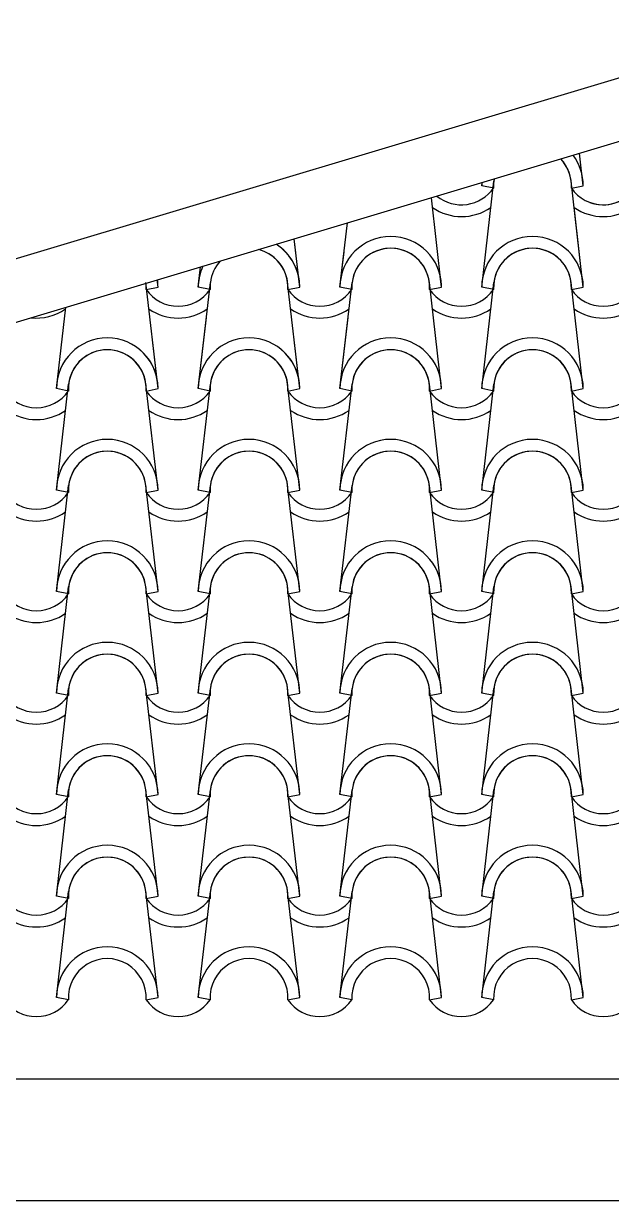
# Model space of a CAD drawing. Header units: millimetres. Extents: x -255 to 41745, y 236 to 29936.
# Drawn here: x 28252 to 28975, y 11760 to 13210 of the extents above; entities that cross this region are included whole.
import ezdxf

# ---------------------------------------------------------------- set-up
doc = ezdxf.new("R2010")
doc.units = ezdxf.units.MM
doc.layers.add('1', color=1, linetype='Continuous')
doc.layers.add('CALIDADES', color=7, linetype='Continuous')

# ---------------------------------------------------------------- blocks, each defined once
blk = doc.blocks.new('PP')
at = {"layer": '1'}
for p, q in [((-2904.1, -912.5), (-2908.6, -872.6)), ((-3029.1, -1037.5), (-3014.1, -906.8)), ((-3029.1, -912.5), (-3028.6, -908.6)), ((-3014.4, -915.4), (-3029.1, -912.5)), ((-3014.4, -915.4), (-3029.1, -912.5)), ((-2904.1, -1037.5), (-2919, -906.8)), ((-2918.7, -915.4), (-2904.1, -912.5)), ((-2918.7, -915.4), (-2904.1, -912.5)), ((-3078.6, -1037.5), (-3091.1, -927.3)), ((-2904.1, -1037.5), (-2915, -942.1)), ((-3203.6, -1037.5), (-3194.5, -958.4)), ((-3253.1, -1037.5), (-3259.9, -978)), ((-3253.1, -1037.5), (-3259.5, -981.2)), ((-3203.6, -1037.5), (-3198.6, -994.1)), ((-3029.1, -1037.5), (-3024.1, -994.1)), ((-3378.1, -1037.5), (-3375.2, -1012.6)), ((-3378.1, -1037.5), (-3375.2, -1012.6)), ((-3427.6, -1037.5), (-3428.6, -1028.6)), ((-3427.6, -1037.5), (-3428.6, -1028.6)), ((-3427.6, -1037.5), (-3428.6, -1028.6)), ((-3378.1, -1037.5), (-3376.8, -1026.4)), ((-3253.1, -1037.5), (-3255, -1020.9)), ((-3078.6, -1037.5), (-3080.5, -1020.9)), ((-3427.6, -1162.5), (-3442.5, -1031.8)), ((-3442.2, -1040.4), (-3427.6, -1037.5)), ((-3442.2, -1040.4), (-3427.6, -1037.5)), ((-3442.2, -1040.4), (-3427.6, -1037.5)), ((-3442.2, -1040.4), (-3427.6, -1037.5)), ((-3442.2, -1040.4), (-3427.6, -1037.5)), ((-3442.2, -1040.4), (-3427.6, -1037.5)), ((-3378.1, -1162.5), (-3363.1, -1031.8)), ((-3363.4, -1040.4), (-3378.1, -1037.5)), ((-3363.4, -1040.4), (-3378.1, -1037.5)), ((-3363.4, -1040.4), (-3378.1, -1037.5)), ((-3363.4, -1040.4), (-3378.1, -1037.5)), ((-3363.4, -1040.4), (-3378.1, -1037.5)), ((-3363.4, -1040.4), (-3378.1, -1037.5)), ((-3253.1, -1162.5), (-3268, -1031.8)), ((-3267.7, -1040.4), (-3253.1, -1037.5)), ((-3267.7, -1040.4), (-3253.1, -1037.5)), ((-3267.7, -1040.4), (-3253.1, -1037.5)), ((-3267.7, -1040.4), (-3253.1, -1037.5)), ((-3267.7, -1040.4), (-3253.1, -1037.5)), ((-3267.7, -1040.4), (-3253.1, -1037.5)), ((-3203.6, -1162.5), (-3188.6, -1031.8)), ((-3188.9, -1040.4), (-3203.6, -1037.5)), ((-3188.9, -1040.4), (-3203.6, -1037.5)), ((-3188.9, -1040.4), (-3203.6, -1037.5)), ((-3188.9, -1040.4), (-3203.6, -1037.5)), ((-3188.9, -1040.4), (-3203.6, -1037.5)), ((-3188.9, -1040.4), (-3203.6, -1037.5)), ((-3078.6, -1162.5), (-3093.5, -1031.8)), ((-3093.2, -1040.4), (-3078.6, -1037.5)), ((-3093.2, -1040.4), (-3078.6, -1037.5)), ((-3093.2, -1040.4), (-3078.6, -1037.5)), ((-3093.2, -1040.4), (-3078.6, -1037.5)), ((-3029.1, -1162.5), (-3014.1, -1031.8)), ((-3014.4, -1040.4), (-3029.1, -1037.5)), ((-3014.4, -1040.4), (-3029.1, -1037.5)), ((-3014.4, -1040.4), (-3029.1, -1037.5)), ((-3014.4, -1040.4), (-3029.1, -1037.5)), ((-2904.1, -1162.5), (-2919, -1031.8)), ((-2918.7, -1040.4), (-2904.1, -1037.5)), ((-2918.7, -1040.4), (-2904.1, -1037.5)), ((-2918.7, -1040.4), (-2904.1, -1037.5)), ((-2918.7, -1040.4), (-2904.1, -1037.5)), ((-3552.6, -1162.5), (-3541.1, -1062.3)), ((-3378.1, -1162.5), (-3368, -1074.8)), ((-3203.6, -1162.5), (-3193.5, -1074.8)), ((-3427.6, -1162.5), (-3434, -1106.2)), ((-3253.1, -1162.5), (-3259.5, -1106.2)), ((-3552.6, -1287.5), (-3537.6, -1156.8)), ((-3427.6, -1287.5), (-3442.5, -1156.8)), ((-3427.6, -1287.5), (-3442.5, -1156.8)), ((-3378.1, -1287.5), (-3363.1, -1156.8)), ((-3378.1, -1287.5), (-3363.1, -1156.8)), ((-3253.1, -1287.5), (-3268, -1156.8)), ((-3253.1, -1287.5), (-3268, -1156.8)), ((-3203.6, -1287.5), (-3188.6, -1156.8)), ((-3203.6, -1287.5), (-3188.6, -1156.8)), ((-3078.6, -1287.5), (-3093.5, -1156.8)), ((-3029.1, -1287.5), (-3014.1, -1156.8)), ((-2904.1, -1287.5), (-2919, -1156.8)), ((-3537.9, -1165.4), (-3552.6, -1162.5)), ((-3537.9, -1165.4), (-3552.6, -1162.5)), ((-3442.2, -1165.4), (-3427.6, -1162.5)), ((-3442.2, -1165.4), (-3427.6, -1162.5)), ((-3442.2, -1165.4), (-3427.6, -1162.5)), ((-3442.2, -1165.4), (-3427.6, -1162.5)), ((-3363.4, -1165.4), (-3378.1, -1162.5)), ((-3363.4, -1165.4), (-3378.1, -1162.5)), ((-3363.4, -1165.4), (-3378.1, -1162.5)), ((-3363.4, -1165.4), (-3378.1, -1162.5)), ((-3267.7, -1165.4), (-3253.1, -1162.5)), ((-3267.7, -1165.4), (-3253.1, -1162.5)), ((-3267.7, -1165.4), (-3253.1, -1162.5)), ((-3267.7, -1165.4), (-3253.1, -1162.5)), ((-3188.9, -1165.4), (-3203.6, -1162.5)), ((-3188.9, -1165.4), (-3203.6, -1162.5)), ((-3188.9, -1165.4), (-3203.6, -1162.5)), ((-3188.9, -1165.4), (-3203.6, -1162.5)), ((-3093.2, -1165.4), (-3078.6, -1162.5)), ((-3093.2, -1165.4), (-3078.6, -1162.5)), ((-3014.4, -1165.4), (-3029.1, -1162.5)), ((-3014.4, -1165.4), (-3029.1, -1162.5)), ((-2918.7, -1165.4), (-2904.1, -1162.5)), ((-2918.7, -1165.4), (-2904.1, -1162.5)), ((-3552.6, -1412.5), (-3537.6, -1281.8)), ((-3537.9, -1290.4), (-3552.6, -1287.5)), ((-3537.9, -1290.4), (-3552.6, -1287.5)), ((-3427.6, -1412.5), (-3442.5, -1281.8)), ((-3427.6, -1412.5), (-3442.5, -1281.8)), ((-3442.2, -1290.4), (-3427.6, -1287.5)), ((-3442.2, -1290.4), (-3427.6, -1287.5)), ((-3442.2, -1290.4), (-3427.6, -1287.5)), ((-3442.2, -1290.4), (-3427.6, -1287.5)), ((-3378.1, -1412.5), (-3363.1, -1281.8)), ((-3378.1, -1412.5), (-3363.1, -1281.8)), ((-3363.4, -1290.4), (-3378.1, -1287.5)), ((-3363.4, -1290.4), (-3378.1, -1287.5)), ((-3363.4, -1290.4), (-3378.1, -1287.5)), ((-3363.4, -1290.4), (-3378.1, -1287.5)), ((-3253.1, -1412.5), (-3268, -1281.8)), ((-3253.1, -1412.5), (-3268, -1281.8)), ((-3267.7, -1290.4), (-3253.1, -1287.5)), ((-3267.7, -1290.4), (-3253.1, -1287.5)), ((-3267.7, -1290.4), (-3253.1, -1287.5)), ((-3267.7, -1290.4), (-3253.1, -1287.5)), ((-3203.6, -1412.5), (-3188.6, -1281.8)), ((-3203.6, -1412.5), (-3188.6, -1281.8)), ((-3188.9, -1290.4), (-3203.6, -1287.5)), ((-3188.9, -1290.4), (-3203.6, -1287.5)), ((-3188.9, -1290.4), (-3203.6, -1287.5)), ((-3188.9, -1290.4), (-3203.6, -1287.5)), ((-3078.6, -1412.5), (-3093.5, -1281.8)), ((-3093.2, -1290.4), (-3078.6, -1287.5)), ((-3093.2, -1290.4), (-3078.6, -1287.5)), ((-3029.1, -1412.5), (-3014.1, -1281.8)), ((-3014.4, -1290.4), (-3029.1, -1287.5)), ((-3014.4, -1290.4), (-3029.1, -1287.5)), ((-2904.1, -1412.5), (-2919, -1281.8)), ((-2918.7, -1290.4), (-2904.1, -1287.5)), ((-2918.7, -1290.4), (-2904.1, -1287.5)), ((-3552.6, -1537.5), (-3537.6, -1406.8)), ((-3537.9, -1415.4), (-3552.6, -1412.5)), ((-3537.9, -1415.4), (-3552.6, -1412.5)), ((-3427.6, -1537.5), (-3442.5, -1406.8)), ((-3427.6, -1537.5), (-3442.5, -1406.8)), ((-3442.2, -1415.4), (-3427.6, -1412.5)), ((-3442.2, -1415.4), (-3427.6, -1412.5)), ((-3442.2, -1415.4), (-3427.6, -1412.5)), ((-3442.2, -1415.4), (-3427.6, -1412.5)), ((-3378.1, -1537.5), (-3363.1, -1406.8)), ((-3378.1, -1537.5), (-3363.1, -1406.8)), ((-3363.4, -1415.4), (-3378.1, -1412.5)), ((-3363.4, -1415.4), (-3378.1, -1412.5)), ((-3363.4, -1415.4), (-3378.1, -1412.5)), ((-3363.4, -1415.4), (-3378.1, -1412.5)), ((-3253.1, -1537.5), (-3268, -1406.8)), ((-3253.1, -1537.5), (-3268, -1406.8)), ((-3267.7, -1415.4), (-3253.1, -1412.5)), ((-3267.7, -1415.4), (-3253.1, -1412.5)), ((-3267.7, -1415.4), (-3253.1, -1412.5)), ((-3267.7, -1415.4), (-3253.1, -1412.5)), ((-3203.6, -1537.5), (-3188.6, -1406.8)), ((-3203.6, -1537.5), (-3188.6, -1406.8)), ((-3188.9, -1415.4), (-3203.6, -1412.5)), ((-3188.9, -1415.4), (-3203.6, -1412.5)), ((-3188.9, -1415.4), (-3203.6, -1412.5)), ((-3188.9, -1415.4), (-3203.6, -1412.5)), ((-3078.6, -1537.5), (-3093.5, -1406.8)), ((-3093.2, -1415.4), (-3078.6, -1412.5)), ((-3093.2, -1415.4), (-3078.6, -1412.5)), ((-3029.1, -1537.5), (-3014.1, -1406.8)), ((-3014.4, -1415.4), (-3029.1, -1412.5)), ((-3014.4, -1415.4), (-3029.1, -1412.5)), ((-2904.1, -1537.5), (-2919, -1406.8)), ((-2918.7, -1415.4), (-2904.1, -1412.5)), ((-2918.7, -1415.4), (-2904.1, -1412.5)), ((-3552.6, -1662.5), (-3537.6, -1531.8)), ((-3427.6, -1662.5), (-3442.5, -1531.8)), ((-3427.6, -1662.5), (-3442.5, -1531.8)), ((-3378.1, -1662.5), (-3363.1, -1531.8)), ((-3378.1, -1662.5), (-3363.1, -1531.8)), ((-3253.1, -1662.5), (-3268, -1531.8)), ((-3253.1, -1662.5), (-3268, -1531.8)), ((-3203.6, -1662.5), (-3188.6, -1531.8)), ((-3203.6, -1662.5), (-3188.6, -1531.8)), ((-3078.6, -1662.5), (-3093.5, -1531.8)), ((-3029.1, -1662.5), (-3014.1, -1531.8)), ((-2904.1, -1662.5), (-2919, -1531.8)), ((-3537.9, -1540.4), (-3552.6, -1537.5)), ((-3537.9, -1540.4), (-3552.6, -1537.5)), ((-3442.2, -1540.4), (-3427.6, -1537.5)), ((-3442.2, -1540.4), (-3427.6, -1537.5)), ((-3442.2, -1540.4), (-3427.6, -1537.5)), ((-3442.2, -1540.4), (-3427.6, -1537.5)), ((-3363.4, -1540.4), (-3378.1, -1537.5)), ((-3363.4, -1540.4), (-3378.1, -1537.5)), ((-3363.4, -1540.4), (-3378.1, -1537.5)), ((-3363.4, -1540.4), (-3378.1, -1537.5)), ((-3267.7, -1540.4), (-3253.1, -1537.5)), ((-3267.7, -1540.4), (-3253.1, -1537.5)), ((-3267.7, -1540.4), (-3253.1, -1537.5)), ((-3267.7, -1540.4), (-3253.1, -1537.5)), ((-3188.9, -1540.4), (-3203.6, -1537.5)), ((-3188.9, -1540.4), (-3203.6, -1537.5)), ((-3188.9, -1540.4), (-3203.6, -1537.5)), ((-3188.9, -1540.4), (-3203.6, -1537.5)), ((-3093.2, -1540.4), (-3078.6, -1537.5)), ((-3093.2, -1540.4), (-3078.6, -1537.5)), ((-3014.4, -1540.4), (-3029.1, -1537.5)), ((-3014.4, -1540.4), (-3029.1, -1537.5)), ((-2918.7, -1540.4), (-2904.1, -1537.5)), ((-2918.7, -1540.4), (-2904.1, -1537.5)), ((-3552.6, -1787.5), (-3537.6, -1656.8)), ((-3537.9, -1665.4), (-3552.6, -1662.5)), ((-3537.9, -1665.4), (-3552.6, -1662.5)), ((-3427.6, -1787.5), (-3442.5, -1656.8)), ((-3427.6, -1787.5), (-3442.5, -1656.8)), ((-3442.2, -1665.4), (-3427.6, -1662.5)), ((-3442.2, -1665.4), (-3427.6, -1662.5)), ((-3442.2, -1665.4), (-3427.6, -1662.5)), ((-3442.2, -1665.4), (-3427.6, -1662.5)), ((-3378.1, -1787.5), (-3363.1, -1656.8)), ((-3378.1, -1787.5), (-3363.1, -1656.8)), ((-3363.4, -1665.4), (-3378.1, -1662.5)), ((-3363.4, -1665.4), (-3378.1, -1662.5)), ((-3363.4, -1665.4), (-3378.1, -1662.5)), ((-3363.4, -1665.4), (-3378.1, -1662.5)), ((-3253.1, -1787.5), (-3268, -1656.8)), ((-3253.1, -1787.5), (-3268, -1656.8)), ((-3267.7, -1665.4), (-3253.1, -1662.5)), ((-3267.7, -1665.4), (-3253.1, -1662.5)), ((-3267.7, -1665.4), (-3253.1, -1662.5)), ((-3267.7, -1665.4), (-3253.1, -1662.5)), ((-3203.6, -1787.5), (-3188.6, -1656.8)), ((-3203.6, -1787.5), (-3188.6, -1656.8)), ((-3188.9, -1665.4), (-3203.6, -1662.5)), ((-3188.9, -1665.4), (-3203.6, -1662.5)), ((-3188.9, -1665.4), (-3203.6, -1662.5)), ((-3188.9, -1665.4), (-3203.6, -1662.5)), ((-3078.6, -1787.5), (-3093.5, -1656.8)), ((-3093.2, -1665.4), (-3078.6, -1662.5)), ((-3093.2, -1665.4), (-3078.6, -1662.5)), ((-3029.1, -1787.5), (-3014.1, -1656.8)), ((-3014.4, -1665.4), (-3029.1, -1662.5)), ((-3014.4, -1665.4), (-3029.1, -1662.5)), ((-2904.1, -1787.5), (-2919, -1656.8)), ((-2918.7, -1665.4), (-2904.1, -1662.5)), ((-2918.7, -1665.4), (-2904.1, -1662.5)), ((-3552.6, -1912.5), (-3537.6, -1781.8)), ((-3427.6, -1912.5), (-3442.5, -1781.8)), ((-3427.6, -1912.5), (-3442.5, -1781.8)), ((-3378.1, -1912.5), (-3363.1, -1781.8)), ((-3378.1, -1912.5), (-3363.1, -1781.8)), ((-3253.1, -1912.5), (-3268, -1781.8)), ((-3253.1, -1912.5), (-3268, -1781.8)), ((-3203.6, -1912.5), (-3188.6, -1781.8)), ((-3203.6, -1912.5), (-3188.6, -1781.8)), ((-3078.6, -1912.5), (-3093.5, -1781.8)), ((-3029.1, -1912.5), (-3014.1, -1781.8)), ((-2904.1, -1912.5), (-2919, -1781.8)), ((-3537.9, -1790.4), (-3552.6, -1787.5)), ((-3537.9, -1790.4), (-3552.6, -1787.5)), ((-3442.2, -1790.4), (-3427.6, -1787.5)), ((-3442.2, -1790.4), (-3427.6, -1787.5)), ((-3442.2, -1790.4), (-3427.6, -1787.5)), ((-3442.2, -1790.4), (-3427.6, -1787.5)), ((-3363.4, -1790.4), (-3378.1, -1787.5)), ((-3363.4, -1790.4), (-3378.1, -1787.5)), ((-3363.4, -1790.4), (-3378.1, -1787.5)), ((-3363.4, -1790.4), (-3378.1, -1787.5)), ((-3267.7, -1790.4), (-3253.1, -1787.5)), ((-3267.7, -1790.4), (-3253.1, -1787.5)), ((-3267.7, -1790.4), (-3253.1, -1787.5)), ((-3267.7, -1790.4), (-3253.1, -1787.5)), ((-3188.9, -1790.4), (-3203.6, -1787.5)), ((-3188.9, -1790.4), (-3203.6, -1787.5)), ((-3188.9, -1790.4), (-3203.6, -1787.5)), ((-3188.9, -1790.4), (-3203.6, -1787.5)), ((-3093.2, -1790.4), (-3078.6, -1787.5)), ((-3093.2, -1790.4), (-3078.6, -1787.5)), ((-3014.4, -1790.4), (-3029.1, -1787.5)), ((-3014.4, -1790.4), (-3029.1, -1787.5)), ((-2918.7, -1790.4), (-2904.1, -1787.5)), ((-2918.7, -1790.4), (-2904.1, -1787.5)), ((-3537.9, -1915.4), (-3552.6, -1912.5)), ((-3442.2, -1915.4), (-3427.6, -1912.5)), ((-3442.2, -1915.4), (-3427.6, -1912.5)), ((-3363.4, -1915.4), (-3378.1, -1912.5)), ((-3363.4, -1915.4), (-3378.1, -1912.5)), ((-3267.7, -1915.4), (-3253.1, -1912.5)), ((-3267.7, -1915.4), (-3253.1, -1912.5)), ((-3188.9, -1915.4), (-3203.6, -1912.5)), ((-3188.9, -1915.4), (-3203.6, -1912.5)), ((-3093.2, -1915.4), (-3078.6, -1912.5)), ((-3014.4, -1915.4), (-3029.1, -1912.5)), ((-2918.7, -1915.4), (-2904.1, -1912.5))]:
    blk.add_line(p, q, dxfattribs=at)
for centre, radius, start, end in [((-2966.6, -912.5), 47.9, 6.838, 43.4687), ((-2966.6, -912.5), 47.9, 356.4887, 43.4687), ((-2966.6, -912.5), 47.9, 356.4887, 43.4687), ((-2966.6, -912.5), 62.5, 0, 36.8998), ((-2966.6, -912.5), 62.5, 0, 36.8998), ((-2966.6, -912.5), 62.5, 176.4987, 180), ((-2966.6, -912.5), 62.5, 176.4987, 180), ((-2966.6, -912.5), 47.9, 169.9298, 183.5113), ((-2966.6, -912.5), 47.9, 169.9298, 183.5113), ((-2966.6, -912.5), 47.9, 169.9298, 173.162), ((-3053.9, -888.1), 47.9, 230.7933, 325.244), ((-3053.9, -888.1), 47.9, 230.7933, 325.244), ((-2879.4, -888.1), 47.9, 214.756, 325.244), ((-2879.4, -888.1), 47.9, 214.756, 325.244), ((-2879.4, -888.1), 47.9, 249.6646, 325.244), ((-2879.4, -888.1), 47.9, 249.6646, 325.244), ((-3053.9, -888.1), 62.5, 234.9308, 305.0692), ((-2879.4, -888.1), 62.5, 234.9308, 305.0692), ((-2879.4, -888.1), 62.5, 234.9308, 305.0692), ((-3315.6, -1037.5), 62.5, 0, 57.7234), ((-3315.6, -1037.5), 62.5, 0, 57.7234), ((-3141.1, -1037.5), 62.5, 0, 180), ((-3141.1, -1037.5), 62.5, 0, 180), ((-2966.6, -1037.5), 62.5, 0, 180), ((-2966.6, -1037.5), 62.5, 0, 180), ((-2966.6, -1037.5), 62.5, 0, 180), ((-2966.6, -1037.5), 62.5, 0, 180), ((-3315.6, -1037.5), 47.9, 6.838, 75.5856), ((-3315.6, -1037.5), 47.9, 6.838, 59.3952), ((-3315.6, -1037.5), 47.9, 356.4887, 59.3952), ((-3315.6, -1037.5), 47.9, 356.4887, 59.3952), ((-3315.6, -1037.5), 62.5, 0, 50.8029), ((-3315.6, -1037.5), 62.5, 0, 50.8029), ((-3141.1, -1037.5), 47.9, 356.4887, 183.5113), ((-3141.1, -1037.5), 47.9, 356.4887, 183.5113), ((-3141.1, -1037.5), 47.9, 6.838, 173.162), ((-2966.6, -1037.5), 47.9, 356.4887, 183.5113), ((-2966.6, -1037.5), 47.9, 356.4887, 183.5113), ((-2966.6, -1037.5), 47.9, 356.4887, 183.5113), ((-2966.6, -1037.5), 47.9, 356.4887, 183.5113), ((-2966.6, -1037.5), 47.9, 6.838, 173.162), ((-2966.6, -1037.5), 47.9, 6.838, 173.162), ((-3315.6, -1037.5), 62.5, 155.6751, 180), ((-3315.6, -1037.5), 62.5, 155.6751, 180), ((-3315.6, -1037.5), 47.9, 137.8129, 173.162), ((-3490.1, -1037.5), 62.5, 0, 8.309), ((-3490.1, -1037.5), 62.5, 0, 8.309), ((-3490.1, -1037.5), 62.5, 0, 8.309), ((-3490.1, -1037.5), 62.5, 0, 8.309), ((-3315.6, -1037.5), 62.5, 169.6869, 180), ((-3315.6, -1037.5), 62.5, 169.6869, 180), ((-3315.6, -1037.5), 47.9, 6.838, 12.1097), ((-3315.6, -1037.5), 47.9, 356.4887, 12.1097), ((-3315.6, -1037.5), 47.9, 356.4887, 12.1097), ((-3315.6, -1037.5), 62.5, 0, 15.2654), ((-3315.6, -1037.5), 62.5, 0, 15.2654), ((-3141.1, -1037.5), 47.9, 6.838, 12.1097), ((-3141.1, -1037.5), 47.9, 356.4887, 12.1097), ((-3141.1, -1037.5), 47.9, 356.4887, 12.1097), ((-3141.1, -1037.5), 62.5, 0, 15.2654), ((-3141.1, -1037.5), 62.5, 0, 15.2654), ((-3490.1, -1037.5), 47.9, 356.4887, 5.7276), ((-3490.1, -1037.5), 47.9, 356.4887, 5.7276), ((-3490.1, -1037.5), 47.9, 356.4887, 5.7276), ((-3490.1, -1037.5), 47.9, 356.4887, 5.7276), ((-3402.9, -1013.1), 47.9, 214.756, 325.244), ((-3402.9, -1013.1), 47.9, 214.756, 325.244), ((-3402.9, -1013.1), 47.9, 214.756, 325.244), ((-3402.9, -1013.1), 47.9, 214.756, 325.244), ((-3402.9, -1013.1), 47.9, 214.756, 325.244), ((-3402.9, -1013.1), 47.9, 214.756, 325.244), ((-3315.6, -1037.5), 47.9, 174.4696, 183.5113), ((-3315.6, -1037.5), 47.9, 174.4696, 183.5113), ((-3228.4, -1013.1), 47.9, 214.756, 325.244), ((-3228.4, -1013.1), 47.9, 214.756, 325.244), ((-3228.4, -1013.1), 47.9, 214.756, 325.244), ((-3228.4, -1013.1), 47.9, 214.756, 325.244), ((-3228.4, -1013.1), 47.9, 214.756, 325.244), ((-3228.4, -1013.1), 47.9, 214.756, 325.244), ((-3053.9, -1013.1), 47.9, 214.756, 325.244), ((-3053.9, -1013.1), 47.9, 214.756, 325.244), ((-3053.9, -1013.1), 47.9, 214.756, 325.244), ((-3053.9, -1013.1), 47.9, 214.756, 325.244), ((-2879.4, -1013.1), 47.9, 214.756, 325.244), ((-2879.4, -1013.1), 47.9, 214.756, 325.244), ((-2879.4, -1013.1), 47.9, 214.756, 325.244), ((-2879.4, -1013.1), 47.9, 214.756, 325.244), ((-3577.4, -1013.1), 62.5, 263.769, 305.0692), ((-3402.9, -1013.1), 62.5, 234.9308, 305.0692), ((-3402.9, -1013.1), 62.5, 234.9308, 305.0692), ((-3402.9, -1013.1), 62.5, 234.9308, 305.0692), ((-3228.4, -1013.1), 62.5, 234.9308, 305.0692), ((-3228.4, -1013.1), 62.5, 234.9308, 305.0692), ((-3228.4, -1013.1), 62.5, 234.9308, 305.0692), ((-3053.9, -1013.1), 62.5, 234.9308, 305.0692), ((-3053.9, -1013.1), 62.5, 234.9308, 305.0692), ((-2879.4, -1013.1), 62.5, 234.9308, 305.0692), ((-2879.4, -1013.1), 62.5, 234.9308, 305.0692), ((-3490.1, -1162.5), 62.5, 0, 180), ((-3490.1, -1162.5), 62.5, 0, 180), ((-3315.6, -1162.5), 62.5, 0, 180), ((-3315.6, -1162.5), 62.5, 0, 180), ((-3141.1, -1162.5), 62.5, 0, 180), ((-3141.1, -1162.5), 62.5, 0, 180), ((-2966.6, -1162.5), 62.5, 0, 180), ((-2966.6, -1162.5), 62.5, 0, 180), ((-3490.1, -1162.5), 47.9, 356.4887, 183.5113), ((-3490.1, -1162.5), 47.9, 356.4887, 183.5113), ((-3490.1, -1162.5), 47.9, 6.838, 173.162), ((-3490.1, -1162.5), 62.5, 0, 50.8029), ((-3490.1, -1162.5), 62.5, 0, 50.8029), ((-3315.6, -1162.5), 47.9, 356.4887, 183.5113), ((-3315.6, -1162.5), 47.9, 356.4887, 183.5113), ((-3315.6, -1162.5), 47.9, 6.838, 173.162), ((-3315.6, -1162.5), 62.5, 0, 50.8029), ((-3315.6, -1162.5), 62.5, 0, 50.8029), ((-3141.1, -1162.5), 47.9, 356.4887, 183.5113), ((-3141.1, -1162.5), 47.9, 356.4887, 183.5113), ((-3141.1, -1162.5), 47.9, 6.838, 173.162), ((-2966.6, -1162.5), 47.9, 356.4887, 183.5113), ((-2966.6, -1162.5), 47.9, 356.4887, 183.5113), ((-2966.6, -1162.5), 47.9, 6.838, 173.162), ((-3490.1, -1162.5), 47.9, 6.838, 59.3952), ((-3490.1, -1162.5), 47.9, 356.4887, 59.3952), ((-3490.1, -1162.5), 47.9, 356.4887, 59.3952), ((-3315.6, -1162.5), 47.9, 6.838, 59.3952), ((-3315.6, -1162.5), 47.9, 356.4887, 59.3952), ((-3315.6, -1162.5), 47.9, 356.4887, 59.3952), ((-3577.4, -1138.1), 47.9, 214.756, 325.244), ((-3577.4, -1138.1), 47.9, 214.756, 325.244), ((-3402.9, -1138.1), 47.9, 214.756, 325.244), ((-3402.9, -1138.1), 47.9, 214.756, 325.244), ((-3402.9, -1138.1), 47.9, 214.756, 325.244), ((-3402.9, -1138.1), 47.9, 214.756, 325.244), ((-3228.4, -1138.1), 47.9, 214.756, 325.244), ((-3228.4, -1138.1), 47.9, 214.756, 325.244), ((-3228.4, -1138.1), 47.9, 214.756, 325.244), ((-3228.4, -1138.1), 47.9, 214.756, 325.244), ((-3053.9, -1138.1), 47.9, 214.756, 325.244), ((-3053.9, -1138.1), 47.9, 214.756, 325.244), ((-2879.4, -1138.1), 47.9, 214.756, 325.244), ((-2879.4, -1138.1), 47.9, 214.756, 325.244), ((-3577.4, -1138.1), 62.5, 234.9308, 305.0692), ((-3402.9, -1138.1), 62.5, 234.9308, 305.0692), ((-3402.9, -1138.1), 62.5, 234.9308, 305.0692), ((-3228.4, -1138.1), 62.5, 234.9308, 305.0692), ((-3228.4, -1138.1), 62.5, 234.9308, 305.0692), ((-3053.9, -1138.1), 62.5, 234.9308, 305.0692), ((-2879.4, -1138.1), 62.5, 234.9308, 305.0692), ((-3490.1, -1287.5), 62.5, 0, 180), ((-3490.1, -1287.5), 62.5, 0, 180), ((-3315.6, -1287.5), 62.5, 0, 180), ((-3315.6, -1287.5), 62.5, 0, 180), ((-3141.1, -1287.5), 62.5, 0, 180), ((-3141.1, -1287.5), 62.5, 0, 180), ((-2966.6, -1287.5), 62.5, 0, 180), ((-2966.6, -1287.5), 62.5, 0, 180), ((-3490.1, -1287.5), 47.9, 356.4887, 183.5113), ((-3490.1, -1287.5), 47.9, 356.4887, 183.5113), ((-3490.1, -1287.5), 47.9, 6.838, 173.162), ((-3315.6, -1287.5), 47.9, 356.4887, 183.5113), ((-3315.6, -1287.5), 47.9, 356.4887, 183.5113), ((-3315.6, -1287.5), 47.9, 6.838, 173.162), ((-3141.1, -1287.5), 47.9, 356.4887, 183.5113), ((-3141.1, -1287.5), 47.9, 356.4887, 183.5113), ((-3141.1, -1287.5), 47.9, 6.838, 173.162), ((-2966.6, -1287.5), 47.9, 356.4887, 183.5113), ((-2966.6, -1287.5), 47.9, 356.4887, 183.5113), ((-2966.6, -1287.5), 47.9, 6.838, 173.162), ((-3577.4, -1263.1), 47.9, 214.756, 325.244), ((-3577.4, -1263.1), 47.9, 214.756, 325.244), ((-3402.9, -1263.1), 47.9, 214.756, 325.244), ((-3402.9, -1263.1), 47.9, 214.756, 325.244), ((-3402.9, -1263.1), 47.9, 214.756, 325.244), ((-3402.9, -1263.1), 47.9, 214.756, 325.244), ((-3228.4, -1263.1), 47.9, 214.756, 325.244), ((-3228.4, -1263.1), 47.9, 214.756, 325.244), ((-3228.4, -1263.1), 47.9, 214.756, 325.244), ((-3228.4, -1263.1), 47.9, 214.756, 325.244), ((-3053.9, -1263.1), 47.9, 214.756, 325.244), ((-3053.9, -1263.1), 47.9, 214.756, 325.244), ((-2879.4, -1263.1), 47.9, 214.756, 325.244), ((-2879.4, -1263.1), 47.9, 214.756, 325.244), ((-3577.4, -1263.1), 62.5, 234.9308, 305.0692), ((-3402.9, -1263.1), 62.5, 234.9308, 305.0692), ((-3402.9, -1263.1), 62.5, 234.9308, 305.0692), ((-3228.4, -1263.1), 62.5, 234.9308, 305.0692), ((-3228.4, -1263.1), 62.5, 234.9308, 305.0692), ((-3053.9, -1263.1), 62.5, 234.9308, 305.0692), ((-2879.4, -1263.1), 62.5, 234.9308, 305.0692), ((-3490.1, -1412.5), 62.5, 0, 180), ((-3490.1, -1412.5), 62.5, 0, 180), ((-3315.6, -1412.5), 62.5, 0, 180), ((-3315.6, -1412.5), 62.5, 0, 180), ((-3141.1, -1412.5), 62.5, 0, 180), ((-3141.1, -1412.5), 62.5, 0, 180), ((-2966.6, -1412.5), 62.5, 0, 180), ((-2966.6, -1412.5), 62.5, 0, 180), ((-3490.1, -1412.5), 47.9, 356.4887, 183.5113), ((-3490.1, -1412.5), 47.9, 356.4887, 183.5113), ((-3490.1, -1412.5), 47.9, 6.838, 173.162), ((-3315.6, -1412.5), 47.9, 356.4887, 183.5113), ((-3315.6, -1412.5), 47.9, 356.4887, 183.5113), ((-3315.6, -1412.5), 47.9, 6.838, 173.162), ((-3141.1, -1412.5), 47.9, 356.4887, 183.5113), ((-3141.1, -1412.5), 47.9, 356.4887, 183.5113), ((-3141.1, -1412.5), 47.9, 6.838, 173.162), ((-2966.6, -1412.5), 47.9, 356.4887, 183.5113), ((-2966.6, -1412.5), 47.9, 356.4887, 183.5113), ((-2966.6, -1412.5), 47.9, 6.838, 173.162), ((-3577.4, -1388.1), 47.9, 214.756, 325.244), ((-3577.4, -1388.1), 47.9, 214.756, 325.244), ((-3402.9, -1388.1), 47.9, 214.756, 325.244), ((-3402.9, -1388.1), 47.9, 214.756, 325.244), ((-3402.9, -1388.1), 47.9, 214.756, 325.244), ((-3402.9, -1388.1), 47.9, 214.756, 325.244), ((-3228.4, -1388.1), 47.9, 214.756, 325.244), ((-3228.4, -1388.1), 47.9, 214.756, 325.244), ((-3228.4, -1388.1), 47.9, 214.756, 325.244), ((-3228.4, -1388.1), 47.9, 214.756, 325.244), ((-3053.9, -1388.1), 47.9, 214.756, 325.244), ((-3053.9, -1388.1), 47.9, 214.756, 325.244), ((-2879.4, -1388.1), 47.9, 214.756, 325.244), ((-2879.4, -1388.1), 47.9, 214.756, 325.244), ((-3577.4, -1388.1), 62.5, 234.9308, 305.0692), ((-3402.9, -1388.1), 62.5, 234.9308, 305.0692), ((-3402.9, -1388.1), 62.5, 234.9308, 305.0692), ((-3228.4, -1388.1), 62.5, 234.9308, 305.0692), ((-3228.4, -1388.1), 62.5, 234.9308, 305.0692), ((-3053.9, -1388.1), 62.5, 234.9308, 305.0692), ((-2879.4, -1388.1), 62.5, 234.9308, 305.0692), ((-3490.1, -1537.5), 62.5, 0, 180), ((-3490.1, -1537.5), 62.5, 0, 180), ((-3315.6, -1537.5), 62.5, 0, 180), ((-3315.6, -1537.5), 62.5, 0, 180), ((-3141.1, -1537.5), 62.5, 0, 180), ((-3141.1, -1537.5), 62.5, 0, 180), ((-2966.6, -1537.5), 62.5, 0, 180), ((-2966.6, -1537.5), 62.5, 0, 180), ((-3490.1, -1537.5), 47.9, 356.4887, 183.5113), ((-3490.1, -1537.5), 47.9, 356.4887, 183.5113), ((-3490.1, -1537.5), 47.9, 6.838, 173.162), ((-3315.6, -1537.5), 47.9, 356.4887, 183.5113), ((-3315.6, -1537.5), 47.9, 356.4887, 183.5113), ((-3315.6, -1537.5), 47.9, 6.838, 173.162), ((-3141.1, -1537.5), 47.9, 356.4887, 183.5113), ((-3141.1, -1537.5), 47.9, 356.4887, 183.5113), ((-3141.1, -1537.5), 47.9, 6.838, 173.162), ((-2966.6, -1537.5), 47.9, 356.4887, 183.5113), ((-2966.6, -1537.5), 47.9, 356.4887, 183.5113), ((-2966.6, -1537.5), 47.9, 6.838, 173.162), ((-3577.4, -1513.1), 47.9, 214.756, 325.244), ((-3577.4, -1513.1), 47.9, 214.756, 325.244), ((-3402.9, -1513.1), 47.9, 214.756, 325.244), ((-3402.9, -1513.1), 47.9, 214.756, 325.244), ((-3402.9, -1513.1), 47.9, 214.756, 325.244), ((-3402.9, -1513.1), 47.9, 214.756, 325.244), ((-3228.4, -1513.1), 47.9, 214.756, 325.244), ((-3228.4, -1513.1), 47.9, 214.756, 325.244), ((-3228.4, -1513.1), 47.9, 214.756, 325.244), ((-3228.4, -1513.1), 47.9, 214.756, 325.244), ((-3053.9, -1513.1), 47.9, 214.756, 325.244), ((-3053.9, -1513.1), 47.9, 214.756, 325.244), ((-2879.4, -1513.1), 47.9, 214.756, 325.244), ((-2879.4, -1513.1), 47.9, 214.756, 325.244), ((-3577.4, -1513.1), 62.5, 234.9308, 305.0692), ((-3402.9, -1513.1), 62.5, 234.9308, 305.0692), ((-3402.9, -1513.1), 62.5, 234.9308, 305.0692), ((-3228.4, -1513.1), 62.5, 234.9308, 305.0692), ((-3228.4, -1513.1), 62.5, 234.9308, 305.0692), ((-3053.9, -1513.1), 62.5, 234.9308, 305.0692), ((-2879.4, -1513.1), 62.5, 234.9308, 305.0692), ((-3490.1, -1662.5), 62.5, 0, 180), ((-3490.1, -1662.5), 62.5, 0, 180), ((-3315.6, -1662.5), 62.5, 0, 180), ((-3315.6, -1662.5), 62.5, 0, 180), ((-3141.1, -1662.5), 62.5, 0, 180), ((-3141.1, -1662.5), 62.5, 0, 180), ((-2966.6, -1662.5), 62.5, 0, 180), ((-2966.6, -1662.5), 62.5, 0, 180), ((-3490.1, -1662.5), 47.9, 356.4887, 183.5113), ((-3490.1, -1662.5), 47.9, 356.4887, 183.5113), ((-3490.1, -1662.5), 47.9, 6.838, 173.162), ((-3315.6, -1662.5), 47.9, 356.4887, 183.5113), ((-3315.6, -1662.5), 47.9, 356.4887, 183.5113), ((-3315.6, -1662.5), 47.9, 6.838, 173.162), ((-3141.1, -1662.5), 47.9, 356.4887, 183.5113), ((-3141.1, -1662.5), 47.9, 356.4887, 183.5113), ((-3141.1, -1662.5), 47.9, 6.838, 173.162), ((-2966.6, -1662.5), 47.9, 356.4887, 183.5113), ((-2966.6, -1662.5), 47.9, 356.4887, 183.5113), ((-2966.6, -1662.5), 47.9, 6.838, 173.162), ((-3577.4, -1638.1), 47.9, 214.756, 325.244), ((-3577.4, -1638.1), 47.9, 214.756, 325.244), ((-3402.9, -1638.1), 47.9, 214.756, 325.244), ((-3402.9, -1638.1), 47.9, 214.756, 325.244), ((-3402.9, -1638.1), 47.9, 214.756, 325.244), ((-3402.9, -1638.1), 47.9, 214.756, 325.244), ((-3228.4, -1638.1), 47.9, 214.756, 325.244), ((-3228.4, -1638.1), 47.9, 214.756, 325.244), ((-3228.4, -1638.1), 47.9, 214.756, 325.244), ((-3228.4, -1638.1), 47.9, 214.756, 325.244), ((-3053.9, -1638.1), 47.9, 214.756, 325.244), ((-3053.9, -1638.1), 47.9, 214.756, 325.244), ((-2879.4, -1638.1), 47.9, 214.756, 325.244), ((-2879.4, -1638.1), 47.9, 214.756, 325.244), ((-3577.4, -1638.1), 62.5, 234.9308, 305.0692), ((-3402.9, -1638.1), 62.5, 234.9308, 305.0692), ((-3402.9, -1638.1), 62.5, 234.9308, 305.0692), ((-3228.4, -1638.1), 62.5, 234.9308, 305.0692), ((-3228.4, -1638.1), 62.5, 234.9308, 305.0692), ((-3053.9, -1638.1), 62.5, 234.9308, 305.0692), ((-2879.4, -1638.1), 62.5, 234.9308, 305.0692), ((-3490.1, -1787.5), 62.5, 0, 180), ((-3490.1, -1787.5), 62.5, 0, 180), ((-3315.6, -1787.5), 62.5, 0, 180), ((-3315.6, -1787.5), 62.5, 0, 180), ((-3141.1, -1787.5), 62.5, 0, 180), ((-3141.1, -1787.5), 62.5, 0, 180), ((-2966.6, -1787.5), 62.5, 0, 180), ((-2966.6, -1787.5), 62.5, 0, 180), ((-3490.1, -1787.5), 47.9, 356.4887, 183.5113), ((-3490.1, -1787.5), 47.9, 356.4887, 183.5113), ((-3490.1, -1787.5), 47.9, 6.838, 173.162), ((-3315.6, -1787.5), 47.9, 356.4887, 183.5113), ((-3315.6, -1787.5), 47.9, 356.4887, 183.5113), ((-3315.6, -1787.5), 47.9, 6.838, 173.162), ((-3141.1, -1787.5), 47.9, 356.4887, 183.5113), ((-3141.1, -1787.5), 47.9, 356.4887, 183.5113), ((-3141.1, -1787.5), 47.9, 6.838, 173.162), ((-2966.6, -1787.5), 47.9, 356.4887, 183.5113), ((-2966.6, -1787.5), 47.9, 356.4887, 183.5113), ((-2966.6, -1787.5), 47.9, 6.838, 173.162), ((-3577.4, -1763.1), 47.9, 214.756, 325.244), ((-3577.4, -1763.1), 47.9, 214.756, 325.244), ((-3402.9, -1763.1), 47.9, 214.756, 325.244), ((-3402.9, -1763.1), 47.9, 214.756, 325.244), ((-3402.9, -1763.1), 47.9, 214.756, 325.244), ((-3402.9, -1763.1), 47.9, 214.756, 325.244), ((-3228.4, -1763.1), 47.9, 214.756, 325.244), ((-3228.4, -1763.1), 47.9, 214.756, 325.244), ((-3228.4, -1763.1), 47.9, 214.756, 325.244), ((-3228.4, -1763.1), 47.9, 214.756, 325.244), ((-3053.9, -1763.1), 47.9, 214.756, 325.244), ((-3053.9, -1763.1), 47.9, 214.756, 325.244), ((-2879.4, -1763.1), 47.9, 214.756, 325.244), ((-2879.4, -1763.1), 47.9, 214.756, 325.244), ((-3577.4, -1763.1), 62.5, 234.9308, 305.0692), ((-3402.9, -1763.1), 62.5, 234.9308, 305.0692), ((-3402.9, -1763.1), 62.5, 234.9308, 305.0692), ((-3228.4, -1763.1), 62.5, 234.9308, 305.0692), ((-3228.4, -1763.1), 62.5, 234.9308, 305.0692), ((-3053.9, -1763.1), 62.5, 234.9308, 305.0692), ((-2879.4, -1763.1), 62.5, 234.9308, 305.0692), ((-3490.1, -1912.5), 62.5, 0, 180), ((-3315.6, -1912.5), 62.5, 0, 180), ((-3141.1, -1912.5), 62.5, 0, 180), ((-2966.6, -1912.5), 62.5, 0, 180), ((-3490.1, -1912.5), 47.9, 356.4887, 183.5113), ((-3315.6, -1912.5), 47.9, 356.4887, 183.5113), ((-3141.1, -1912.5), 47.9, 356.4887, 183.5113), ((-2966.6, -1912.5), 47.9, 356.4887, 183.5113), ((-3577.4, -1888.1), 47.9, 214.756, 325.244), ((-3402.9, -1888.1), 47.9, 214.756, 325.244), ((-3402.9, -1888.1), 47.9, 214.756, 325.244), ((-3228.4, -1888.1), 47.9, 214.756, 325.244), ((-3228.4, -1888.1), 47.9, 214.756, 325.244), ((-3053.9, -1888.1), 47.9, 214.756, 325.244), ((-2879.4, -1888.1), 47.9, 214.756, 325.244)]:
    blk.add_arc(centre, radius, start, end, dxfattribs=at)

msp = doc.modelspace()

# ---------------------------------------------------------------- linework, layer by layer
at = {"layer": 'CALIDADES'}
for p, q in [((25376.5, 12060.6), (31844.9, 14001.1)), ((25398, 11988.8), (31844.9, 13922.8)), ((25469.9, 11910.3), (38219.9, 11910.3)), ((25582.1, 11760.3), (38107.6, 11760.3))]:
    msp.add_line(p, q, dxfattribs=at)

# ---------------------------------------------------------------- block references
msp.add_blockref('PP', (31844.9, 13922.8), dxfattribs=at)

doc.saveas('drawing.dxf')
